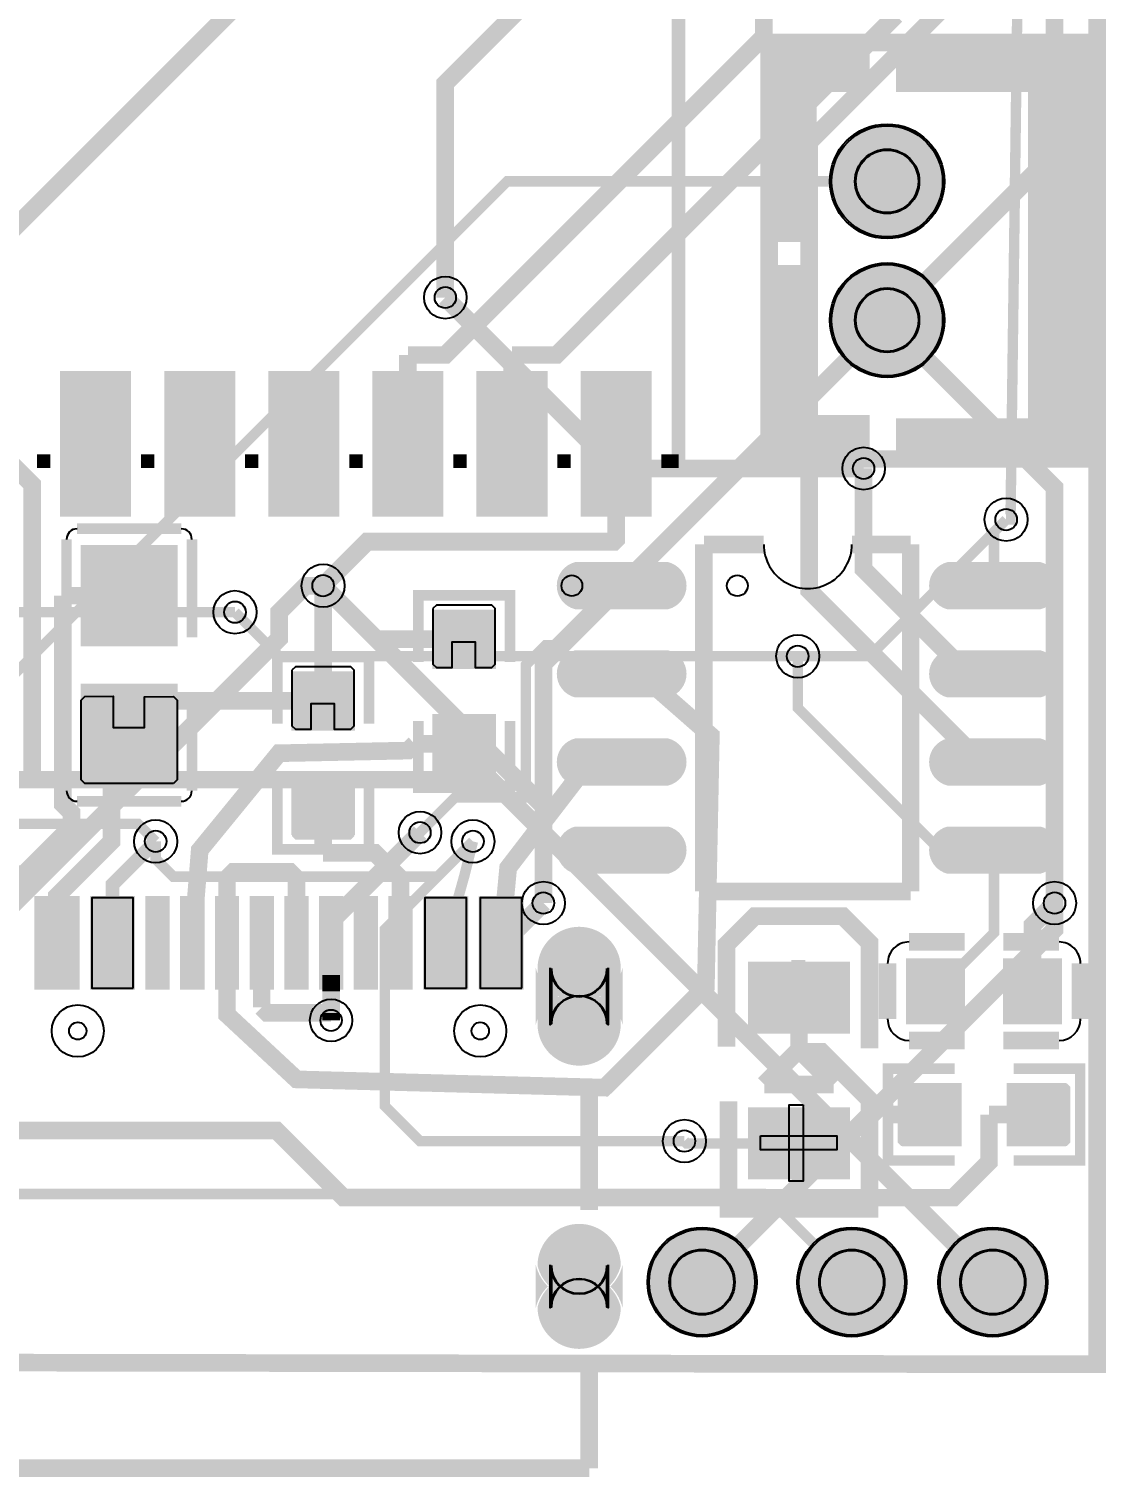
# Model space of a CAD drawing. Header units: millimetres. Extents: x 6.7 to 33.1, y 64.4 to 98.1.
# Drawn here: x 17.61 to 33.13, y 64.38 to 85.24 of the extents above; entities that cross this region are included whole.
import ezdxf

# ---------------------------------------------------------------- set-up
doc = ezdxf.new("R2010")
doc.units = ezdxf.units.MM
for name, color, linetype, true_color in [('BoardOutLine', 7, 'Continuous', 0xff00ff), ('BottomLayer', 7, 'Continuous', 0x0000ff), ('BottomSolderMaskLayer', 7, 'Continuous', 0xaa00ff), ('Document', 7, 'Continuous', 0xffffff), ('Hole', 7, 'Continuous', 0x222222), ('Inner1', 7, 'Continuous', 0x999966), ('Inner2', 7, 'Continuous', 0x008000), ('Multi-Layer', 7, 'Continuous', 0xc0c0c0), ('TopLayer', 7, 'Continuous', 0xff0000), ('TopPasteMaskLayer', 7, 'Continuous', 0x808080), ('TopSilkLayer', 7, 'Continuous', 0xffcc00), ('TopSolderMaskLayer', 7, 'Continuous', 0x800080)]:
    doc.layers.add(name, color=color, linetype=linetype, true_color=true_color)

msp = doc.modelspace()

# ---------------------------------------------------------------- hatches: boundary and pattern name
at = {"layer": 'BottomSolderMaskLayer'}
for points in [[(29.147, 83.042, 1), (30.797, 83.042, 1)], [(29.147, 81.042, 1), (30.797, 81.042, 1)], [(26.16, 71.712, -0.785398), (24.909, 71.712), (24.909, 70.892, -0.785398), (26.16, 70.892)], [(26.518, 67.183, 1), (28.092, 67.183, 1)], [(28.677, 67.183, 1), (30.251, 67.183, 1)], [(30.709, 67.183, 1), (32.283, 67.183, 1)], [(26.16, 67.43, -0.785398), (24.909, 67.43), (24.909, 66.813, -0.785398), (26.16, 66.813)]]:
    msp.add_hatch(color=256, dxfattribs=at).paths.add_polyline_path(points)
at = {"layer": 'Document'}
for points in [[(28.829, 82.296), (28.321, 82.296), (28.321, 84.963), (29.591, 84.963), (29.591, 84.455), (28.829, 84.455)], [(30.226, 79.121), (30.226, 79.502), (32.131, 79.502), (32.131, 84.455), (30.226, 84.455), (30.226, 84.963), (32.766, 84.963), (32.766, 79.121)], [(29.591, 79.042), (29.591, 79.55), (28.829, 79.55), (28.829, 81.709), (28.321, 81.709), (28.321, 78.994)], [(28.593, 70.726), (28.593, 71.826), (28.793, 71.826), (28.793, 70.726)]]:
    msp.add_hatch(color=256, dxfattribs=at).paths.add_polyline_path(points)
at = {"layer": 'Multi-Layer'}
for points in [[(29.172, 83.042, 1), (30.772, 83.042, 1)], [(29.172, 81.042, 1), (30.772, 81.042, 1)], [(26.134, 71.702, -0.785398), (24.934, 71.702), (24.934, 70.902, -0.785398), (26.134, 70.902)], [(26.134, 67.422, -0.785398), (24.934, 67.422), (24.934, 66.822, -0.785398), (26.134, 66.822)]]:
    msp.add_hatch(color=256, dxfattribs=at).paths.add_polyline_path(points)
at = {"layer": 'TopLayer'}
for points in [[(18.066, 78.261), (18.066, 80.261), (19.066, 80.261), (19.066, 78.261)], [(19.566, 78.261), (19.566, 80.261), (20.566, 80.261), (20.566, 78.261)], [(21.066, 78.261), (21.066, 80.261), (22.066, 80.261), (22.066, 78.261)], [(22.566, 78.261), (22.566, 80.261), (23.566, 80.261), (23.566, 78.261)], [(24.066, 78.261), (24.066, 80.261), (25.066, 80.261), (25.066, 78.261)], [(25.566, 78.261), (25.566, 80.261), (26.566, 80.261), (26.566, 78.261)], [(19.725, 76.368), (18.375, 76.368), (18.375, 77.778), (19.725, 77.778)], [(26.764, 77.531, -0.785398), (26.764, 76.901), (25.529, 76.901, -0.785398), (25.529, 77.531)], [(32.129, 77.531, -0.785398), (32.129, 76.901), (30.894, 76.901, -0.785398), (30.894, 77.531)], [(23.444, 76.042), (24.308, 76.042), (24.308, 76.849), (23.444, 76.849)], [(26.764, 76.261, -0.785398), (26.764, 75.631), (25.529, 75.631, -0.785398), (25.529, 76.261)], [(32.129, 76.261, -0.785398), (32.129, 75.631), (30.894, 75.631, -0.785398), (30.894, 76.261)], [(21.412, 75.153), (22.276, 75.153), (22.276, 75.96), (21.412, 75.96)], [(19.725, 75.778), (18.375, 75.778), (18.375, 74.368), (19.725, 74.368)], [(23.444, 75.342), (24.308, 75.342), (24.308, 74.536), (23.444, 74.536)], [(26.764, 74.991, -0.785398), (26.764, 74.361), (25.529, 74.361, -0.785398), (25.529, 74.991)], [(32.129, 74.991, -0.785398), (32.129, 74.361), (30.894, 74.361, -0.785398), (30.894, 74.991)], [(21.412, 74.453), (22.276, 74.453), (22.276, 73.647), (21.412, 73.647)], [(26.764, 73.721, -0.785398), (26.764, 73.091), (25.529, 73.091, -0.785398), (25.529, 73.721)], [(32.129, 73.721, -0.785398), (32.129, 73.091), (30.894, 73.091, -0.785398), (30.894, 73.721)], [(18.309, 71.42), (18.309, 72.72), (18.309, 72.72), (18.009, 72.72), (18.009, 72.72), (18.009, 72.72), (18.009, 72.72), (17.709, 72.72), (17.709, 72.72), (17.709, 71.42), (17.709, 71.42), (18.009, 71.42), (18.009, 71.42), (18.009, 71.42), (18.009, 71.42), (18.309, 71.42)], [(19.109, 71.42), (19.109, 72.72), (19.109, 72.72), (18.809, 72.72), (18.809, 72.72), (18.809, 72.72), (18.809, 72.72), (18.509, 72.72), (18.509, 72.72), (18.509, 71.42), (18.509, 71.42), (18.809, 71.42), (18.809, 71.42), (18.809, 71.42), (18.809, 71.42), (19.109, 71.42)], [(19.309, 72.72), (19.609, 72.72), (19.609, 71.42), (19.309, 71.42)], [(19.809, 72.72), (20.109, 72.72), (20.109, 71.42), (19.809, 71.42)], [(20.309, 72.72), (20.609, 72.72), (20.609, 71.42), (20.309, 71.42)], [(20.809, 72.72), (21.109, 72.72), (21.109, 71.42), (20.809, 71.42)], [(21.309, 72.72), (21.609, 72.72), (21.609, 71.42), (21.309, 71.42)], [(21.809, 72.72), (22.109, 72.72), (22.109, 71.42), (21.809, 71.42)], [(22.309, 72.72), (22.609, 72.72), (22.609, 71.42), (22.309, 71.42)], [(22.809, 72.72), (23.109, 72.72), (23.109, 71.42), (22.809, 71.42)], [(23.909, 71.42), (23.909, 72.72), (23.909, 72.72), (23.609, 72.72), (23.609, 72.72), (23.609, 72.72), (23.609, 72.72), (23.309, 72.72), (23.309, 72.72), (23.309, 71.42), (23.309, 71.42), (23.609, 71.42), (23.609, 71.42), (23.609, 71.42), (23.609, 71.42), (23.909, 71.42)], [(24.109, 72.72), (24.109, 71.42), (24.109, 71.42), (24.409, 71.42), (24.409, 71.42), (24.409, 71.42), (24.409, 71.42), (24.709, 71.42), (24.709, 71.42), (24.709, 72.72), (24.709, 72.72), (24.409, 72.72), (24.409, 72.72), (24.409, 72.72), (24.409, 72.72), (24.109, 72.72)], [(28.002, 71.781), (28.002, 70.781), (29.402, 70.781), (29.402, 71.781)], [(30.269, 71.824), (31.069, 71.824), (31.069, 70.924), (30.269, 70.924)], [(31.669, 71.824), (32.469, 71.824), (32.469, 70.924), (31.669, 70.924)], [(31.019, 70.028), (31.019, 69.164), (30.213, 69.164), (30.213, 70.028)], [(31.719, 70.028), (31.719, 69.164), (32.526, 69.164), (32.526, 70.028)], [(28.002, 68.681), (28.002, 69.681), (29.402, 69.681), (29.402, 68.681)]]:
    msp.add_hatch(color=256, dxfattribs=at).paths.add_polyline_path(points)
at = {"layer": 'TopPasteMaskLayer'}
for points in [[(18.066, 78.261), (18.066, 80.261), (19.066, 80.261), (19.066, 78.261)], [(19.566, 78.261), (19.566, 80.261), (20.566, 80.261), (20.566, 78.261)], [(21.066, 78.261), (21.066, 80.261), (22.066, 80.261), (22.066, 78.261)], [(22.566, 78.261), (22.566, 80.261), (23.566, 80.261), (23.566, 78.261)], [(24.066, 78.261), (24.066, 80.261), (25.066, 80.261), (25.066, 78.261)], [(25.566, 78.261), (25.566, 80.261), (26.566, 80.261), (26.566, 78.261)], [(18.41, 77.778), (19.69, 77.778), (19.74, 77.728), (19.74, 76.578), (19.69, 76.528), (19.28, 76.523), (19.28, 76.973), (18.83, 76.973), (18.83, 76.533), (18.41, 76.528), (18.36, 76.578), (18.36, 77.728)], [(26.764, 77.531, -0.785398), (26.764, 76.901), (25.529, 76.901, -0.785398), (25.529, 77.531)], [(32.129, 77.531, -0.785398), (32.129, 76.901), (30.894, 76.901, -0.785398), (30.894, 77.531)], [(26.764, 76.261, -0.785398), (26.764, 75.631), (25.529, 75.631, -0.785398), (25.529, 76.261)], [(32.129, 76.261, -0.785398), (32.129, 75.631), (30.894, 75.631, -0.785398), (30.894, 76.261)], [(24.326, 74.497), (24.326, 75.297), (24.276, 75.347), (24.048, 75.347), (24.048, 74.977), (23.718, 74.977), (23.718, 75.347), (23.476, 75.347), (23.426, 75.297), (23.426, 74.497), (23.476, 74.447), (24.276, 74.447)], [(26.764, 74.991, -0.785398), (26.764, 74.361), (25.529, 74.361, -0.785398), (25.529, 74.991)], [(32.129, 74.991, -0.785398), (32.129, 74.361), (30.894, 74.361, -0.785398), (30.894, 74.991)], [(22.294, 73.608), (22.294, 74.408), (22.244, 74.458), (22.016, 74.458), (22.016, 74.088), (21.686, 74.088), (21.686, 74.458), (21.444, 74.458), (21.394, 74.408), (21.394, 73.608), (21.444, 73.558), (22.244, 73.558)], [(26.764, 73.721, -0.785398), (26.764, 73.091), (25.529, 73.091, -0.785398), (25.529, 73.721)], [(32.129, 73.721, -0.785398), (32.129, 73.091), (30.894, 73.091, -0.785398), (30.894, 73.721)], [(18.309, 71.42), (18.309, 72.72), (18.009, 72.72), (18.009, 72.72), (17.709, 72.72), (17.709, 71.42), (18.009, 71.42), (18.009, 71.42)], [(19.609, 71.42), (19.609, 72.72), (19.309, 72.72), (19.309, 71.42)], [(19.809, 72.72), (19.809, 71.42), (20.109, 71.42), (20.109, 72.72)], [(20.609, 71.42), (20.609, 72.72), (20.309, 72.72), (20.309, 71.42)], [(21.109, 71.42), (21.109, 72.72), (20.809, 72.72), (20.809, 71.42)], [(21.609, 71.42), (21.609, 72.72), (21.309, 72.72), (21.309, 71.42)], [(22.109, 71.42), (22.109, 72.72), (21.809, 72.72), (21.809, 71.42)], [(22.609, 71.42), (22.609, 72.72), (22.309, 72.72), (22.309, 71.42)], [(23.109, 71.42), (23.109, 72.72), (22.809, 72.72), (22.809, 71.42)], [(25.579, 72.3), (25.549, 72.302), (25.519, 72.302), (25.489, 72.3), (25.46, 72.297), (25.43, 72.293), (25.401, 72.287), (25.372, 72.279), (25.343, 72.271), (25.315, 72.26), (25.287, 72.249), (25.26, 72.236), (25.234, 72.221), (25.209, 72.206), (25.184, 72.189), (25.16, 72.171), (25.137, 72.152), (25.115, 72.131), (25.094, 72.11), (25.075, 72.088), (25.056, 72.064), (25.038, 72.04), (25.022, 72.015), (25.007, 71.989), (24.994, 71.962), (24.981, 71.935), (24.97, 71.907), (24.961, 71.879), (24.953, 71.85), (24.946, 71.821), (24.941, 71.791), (24.937, 71.762), (24.935, 71.732), (24.934, 71.702), (24.934, 70.902), (24.935, 70.872), (24.937, 70.842), (24.941, 70.812), (24.946, 70.783), (24.953, 70.754), (24.961, 70.725), (24.97, 70.697), (24.981, 70.669), (24.994, 70.642), (25.007, 70.615), (25.022, 70.589), (25.038, 70.564), (25.056, 70.54), (25.075, 70.516), (25.094, 70.494), (25.115, 70.472), (25.137, 70.452), (25.16, 70.433), (25.184, 70.415), (25.209, 70.398), (25.234, 70.382), (25.26, 70.368), (25.287, 70.355), (25.315, 70.343), (25.343, 70.333), (25.372, 70.324), (25.401, 70.317), (25.43, 70.311), (25.46, 70.307), (25.489, 70.304), (25.519, 70.302), (25.549, 70.302), (25.579, 70.304), (25.609, 70.307), (25.638, 70.311), (25.668, 70.317), (25.697, 70.324), (25.725, 70.333), (25.753, 70.343), (25.781, 70.355), (25.808, 70.368), (25.834, 70.382), (25.86, 70.398), (25.884, 70.415), (25.908, 70.433), (25.931, 70.452), (25.953, 70.472), (25.974, 70.494), (25.994, 70.516), (26.012, 70.54), (26.03, 70.564), (26.046, 70.589), (26.061, 70.615), (26.075, 70.642), (26.087, 70.669), (26.098, 70.697), (26.108, 70.725), (26.116, 70.754), (26.122, 70.783), (26.127, 70.812), (26.131, 70.842), (26.133, 70.872), (26.134, 70.902), (26.134, 71.702), (26.133, 71.732), (26.131, 71.762), (26.127, 71.791), (26.122, 71.821), (26.116, 71.85), (26.108, 71.879), (26.098, 71.907), (26.087, 71.935), (26.075, 71.962), (26.061, 71.989), (26.046, 72.015), (26.03, 72.04), (26.012, 72.064), (25.994, 72.088), (25.974, 72.11), (25.953, 72.131), (25.931, 72.152), (25.908, 72.171), (25.884, 72.189), (25.86, 72.206), (25.834, 72.221), (25.808, 72.236), (25.781, 72.249), (25.753, 72.26), (25.725, 72.271), (25.697, 72.279), (25.668, 72.287), (25.638, 72.293), (25.609, 72.297)], [(28.002, 71.781), (28.002, 70.781), (29.402, 70.781), (29.402, 71.781)], [(30.269, 71.824), (31.069, 71.824), (31.069, 70.924), (30.269, 70.924)], [(31.669, 71.824), (32.469, 71.824), (32.469, 70.924), (31.669, 70.924)], [(30.174, 69.146), (30.974, 69.146), (31.024, 69.196), (31.024, 69.424), (30.654, 69.424), (30.654, 69.754), (31.024, 69.754), (31.024, 69.996), (30.974, 70.046), (30.174, 70.046), (30.124, 69.996), (30.124, 69.196)], [(32.564, 70.046), (31.764, 70.046), (31.714, 69.996), (31.714, 69.768), (32.084, 69.768), (32.084, 69.438), (31.714, 69.438), (31.714, 69.196), (31.764, 69.146), (32.564, 69.146), (32.614, 69.196), (32.614, 69.996)], [(28.002, 68.681), (28.002, 69.681), (29.402, 69.681), (29.402, 68.681)], [(25.579, 68.02), (25.549, 68.022), (25.519, 68.022), (25.489, 68.02), (25.46, 68.017), (25.43, 68.013), (25.401, 68.007), (25.372, 68), (25.343, 67.991), (25.315, 67.98), (25.287, 67.969), (25.26, 67.956), (25.234, 67.942), (25.209, 67.926), (25.184, 67.909), (25.16, 67.891), (25.137, 67.872), (25.115, 67.851), (25.094, 67.83), (25.075, 67.808), (25.056, 67.784), (25.038, 67.76), (25.022, 67.735), (25.007, 67.709), (24.994, 67.682), (24.981, 67.655), (24.97, 67.627), (24.961, 67.599), (24.953, 67.57), (24.946, 67.541), (24.941, 67.511), (24.937, 67.482), (24.935, 67.452), (24.934, 67.422), (24.934, 66.822), (24.935, 66.792), (24.937, 66.762), (24.941, 66.733), (24.946, 66.703), (24.953, 66.674), (24.961, 66.645), (24.97, 66.617), (24.981, 66.589), (24.994, 66.562), (25.007, 66.535), (25.022, 66.509), (25.038, 66.484), (25.056, 66.46), (25.075, 66.436), (25.094, 66.414), (25.115, 66.392), (25.137, 66.372), (25.16, 66.353), (25.184, 66.335), (25.209, 66.318), (25.234, 66.302), (25.26, 66.288), (25.287, 66.275), (25.315, 66.263), (25.343, 66.253), (25.372, 66.244), (25.401, 66.237), (25.43, 66.231), (25.46, 66.227), (25.489, 66.224), (25.519, 66.222), (25.549, 66.222), (25.579, 66.224), (25.609, 66.227), (25.638, 66.231), (25.668, 66.237), (25.697, 66.244), (25.725, 66.253), (25.753, 66.263), (25.781, 66.275), (25.808, 66.288), (25.834, 66.302), (25.86, 66.318), (25.884, 66.335), (25.908, 66.353), (25.931, 66.372), (25.953, 66.392), (25.974, 66.414), (25.994, 66.436), (26.012, 66.46), (26.03, 66.484), (26.046, 66.509), (26.061, 66.535), (26.075, 66.562), (26.087, 66.589), (26.098, 66.617), (26.108, 66.645), (26.116, 66.674), (26.122, 66.703), (26.127, 66.733), (26.131, 66.762), (26.133, 66.792), (26.134, 66.822), (26.134, 67.422), (26.133, 67.452), (26.131, 67.482), (26.127, 67.511), (26.122, 67.541), (26.116, 67.57), (26.108, 67.599), (26.098, 67.627), (26.087, 67.655), (26.075, 67.682), (26.061, 67.709), (26.046, 67.735), (26.03, 67.76), (26.012, 67.784), (25.994, 67.808), (25.974, 67.83), (25.953, 67.851), (25.931, 67.872), (25.908, 67.891), (25.884, 67.909), (25.86, 67.926), (25.834, 67.942), (25.808, 67.956), (25.781, 67.969), (25.753, 67.98), (25.725, 67.991), (25.697, 68), (25.668, 68.007), (25.638, 68.013), (25.609, 68.017)]]:
    msp.add_hatch(color=256, dxfattribs=at).paths.add_polyline_path(points)
at = {"layer": 'TopSolderMaskLayer'}
for points in [[(29.147, 83.042, 1), (30.797, 83.042, 1)], [(29.147, 81.042, 1), (30.797, 81.042, 1)], [(18.053, 78.211), (18.053, 80.311), (19.078, 80.311), (19.078, 78.211)], [(19.554, 78.211), (19.554, 80.311), (20.579, 80.311), (20.579, 78.211)], [(21.053, 78.211), (21.053, 80.311), (22.078, 80.311), (22.078, 78.211)], [(22.554, 78.211), (22.554, 80.311), (23.579, 80.311), (23.579, 78.211)], [(24.053, 78.211), (24.053, 80.311), (25.078, 80.311), (25.078, 78.211)], [(25.554, 78.211), (25.554, 80.311), (26.579, 80.311), (26.579, 78.211)], [(19.749, 76.342), (18.351, 76.342), (18.351, 77.805), (19.749, 77.805)], [(26.814, 77.557, -0.785398), (26.814, 76.876), (25.479, 76.876, -0.785398), (25.479, 77.557)], [(32.179, 77.557, -0.785398), (32.179, 76.876), (30.844, 76.876, -0.785398), (30.844, 77.557)], [(23.417, 76.018), (24.335, 76.018), (24.335, 76.872), (23.417, 76.872)], [(26.814, 76.287, -0.785398), (26.814, 75.606), (25.479, 75.606, -0.785398), (25.479, 76.287)], [(32.179, 76.287, -0.785398), (32.179, 75.606), (30.844, 75.606, -0.785398), (30.844, 76.287)], [(21.385, 75.129), (22.303, 75.129), (22.303, 75.983), (21.385, 75.983)], [(19.749, 75.805), (18.351, 75.805), (18.351, 74.342), (19.749, 74.342)], [(23.417, 75.366), (24.335, 75.366), (24.335, 74.512), (23.417, 74.512)], [(26.814, 75.017, -0.785398), (26.814, 74.336), (25.479, 74.336, -0.785398), (25.479, 75.017)], [(32.179, 75.017, -0.785398), (32.179, 74.336), (30.844, 74.336, -0.785398), (30.844, 75.017)], [(21.385, 74.477), (22.303, 74.477), (22.303, 73.623), (21.385, 73.623)], [(26.814, 73.747, -0.785398), (26.814, 73.066), (25.479, 73.066, -0.785398), (25.479, 73.747)], [(32.179, 73.747, -0.785398), (32.179, 73.066), (30.844, 73.066, -0.785398), (30.844, 73.747)], [(18.335, 71.395), (18.335, 72.746), (18.335, 72.746), (18.009, 72.746), (18.009, 72.746), (18.009, 72.746), (18.009, 72.746), (17.684, 72.746), (17.684, 72.746), (17.684, 71.395), (17.684, 71.395), (18.009, 71.395), (18.009, 71.395), (18.009, 71.395), (18.009, 71.395), (18.335, 71.395)], [(19.135, 71.395), (19.135, 72.746), (19.135, 72.746), (18.809, 72.746), (18.809, 72.746), (18.809, 72.746), (18.809, 72.746), (18.484, 72.746), (18.484, 72.746), (18.484, 71.395), (18.484, 71.395), (18.809, 71.395), (18.809, 71.395), (18.809, 71.395), (18.809, 71.395), (19.135, 71.395)], [(19.284, 72.746), (19.634, 72.746), (19.634, 71.395), (19.284, 71.395)], [(19.784, 72.746), (20.135, 72.746), (20.135, 71.395), (19.784, 71.395)], [(20.284, 72.746), (20.634, 72.746), (20.634, 71.395), (20.284, 71.395)], [(20.784, 72.746), (21.135, 72.746), (21.135, 71.395), (20.784, 71.395)], [(21.284, 72.746), (21.634, 72.746), (21.634, 71.395), (21.284, 71.395)], [(21.784, 72.746), (22.135, 72.746), (22.135, 71.395), (21.784, 71.395)], [(22.283, 72.746), (22.634, 72.746), (22.634, 71.395), (22.283, 71.395)], [(22.784, 72.746), (23.135, 72.746), (23.135, 71.395), (22.784, 71.395)], [(23.935, 71.395), (23.935, 72.746), (23.935, 72.746), (23.609, 72.746), (23.609, 72.746), (23.609, 72.746), (23.609, 72.746), (23.284, 72.746), (23.284, 72.746), (23.284, 71.395), (23.284, 71.395), (23.609, 71.395), (23.609, 71.395), (23.609, 71.395), (23.609, 71.395), (23.935, 71.395)], [(24.084, 72.746), (24.084, 71.395), (24.084, 71.395), (24.409, 71.395), (24.409, 71.395), (24.409, 71.395), (24.409, 71.395), (24.735, 71.395), (24.735, 71.395), (24.735, 72.746), (24.735, 72.746), (24.409, 72.746), (24.409, 72.746), (24.409, 72.746), (24.409, 72.746), (24.084, 72.746)], [(27.967, 71.8), (27.967, 70.763), (29.437, 70.763), (29.437, 71.8)], [(30.244, 71.85), (31.094, 71.85), (31.094, 70.899), (30.244, 70.899)], [(31.644, 71.85), (32.494, 71.85), (32.494, 70.899), (31.644, 70.899)], [(26.16, 71.712, -0.785398), (24.909, 71.712), (24.909, 70.892, -0.785398), (26.16, 70.892)], [(31.044, 70.054), (31.044, 69.139), (30.187, 69.139), (30.187, 70.054)], [(31.694, 70.054), (31.694, 69.139), (32.551, 69.139), (32.551, 70.054)], [(27.967, 68.663), (27.967, 69.699), (29.437, 69.699), (29.437, 68.663)], [(26.518, 67.183, 1), (28.092, 67.183, 1)], [(28.677, 67.183, 1), (30.251, 67.183, 1)], [(30.709, 67.183, 1), (32.283, 67.183, 1)], [(26.16, 67.43, -0.785398), (24.909, 67.43), (24.909, 66.813, -0.785398), (26.16, 66.813)]]:
    msp.add_hatch(color=256, dxfattribs=at).paths.add_polyline_path(points)

# ---------------------------------------------------------------- linework, layer by layer
at = {"layer": 'BoardOutLine', "const_width": 0.254}
msp.add_lwpolyline([(13.208, 97.917), (33, 98.001), (33, 65.999), (6.858, 66.04), (6.858, 78.994), (13.208, 78.994), (13.208, 97.917), (13.208, 97.917)], close=True, dxfattribs=at)
at = {"layer": 'BottomLayer', "const_width": 0.254}
for points in [[(23.605, 81.368), (26.068, 78.905), (29.633, 78.905)], [(31.496, 67.183), (24.257, 74.422), (17.272, 74.422)], [(23.241, 73.66), (21.959, 72.378), (21.959, 70.954)]]:
    msp.add_lwpolyline(points, dxfattribs=at)
at = {"layer": 'BottomSolderMaskLayer'}
for points in [[(25.117, 71.712), (25.117, 70.892)], [(25.951, 71.712), (25.951, 70.892)], [(25.117, 67.43), (25.117, 66.813)], [(25.951, 67.43), (25.951, 66.813)]]:
    msp.add_lwpolyline(points, close=True, dxfattribs=at)
for centre, radius in [((29.972, 83.042), 0.825), ((29.972, 83.042), 0.464), ((29.972, 81.042), 0.825), ((29.972, 81.042), 0.464), ((27.305, 67.183), 0.787), ((29.464, 67.183), 0.787), ((31.496, 67.183), 0.787), ((27.305, 67.183), 0.472), ((29.464, 67.183), 0.472), ((31.496, 67.183), 0.472)]:
    msp.add_circle(centre, radius, dxfattribs=at)
for centre, start, end in [((25.534, 71.712), 180, 0), ((25.534, 70.892), 0, 180), ((25.534, 67.43), 180, 0), ((25.534, 66.813), 0, 180)]:
    msp.add_arc(centre, 0.417, start, end, dxfattribs=at)
at = {"layer": 'Document'}
for points in [[(28.762, 69.737), (28.762, 68.637), (28.562, 68.637), (28.562, 69.737)], [(28.146, 69.29), (29.246, 69.29), (29.246, 69.09), (28.146, 69.09)]]:
    msp.add_lwpolyline(points, close=True, dxfattribs=at)
for centre, radius in [((25.429, 77.216), 0.15), ((18.309, 70.802), 0.125), ((24.109, 70.802), 0.125)]:
    msp.add_circle(centre, radius, dxfattribs=at)
at = {"layer": 'Hole'}
for centre, radius in [((23.605, 81.368), 0.153), ((29.633, 78.905), 0.153), ((31.687, 78.169), 0.155), ((21.844, 77.216), 0.155), ((20.574, 76.835), 0.155), ((28.684, 76.2), 0.155), ((19.431, 73.533), 0.155), ((23.241, 73.66), 0.153), ((24.003, 73.533), 0.155), ((25.019, 72.644), 0.155), ((32.385, 72.644), 0.155), ((21.959, 70.954), 0.153), ((27.051, 69.215), 0.155)]:
    msp.add_circle(centre, radius, dxfattribs=at)
at = {"layer": 'Inner1'}
for points, const_width in [([(29.972, 81.041), (32.385, 83.454), (32.385, 92.329), (32.131, 92.329)], 0.255), ([(29.972, 81.042), (25.019, 76.089), (25.019, 72.644)], 0.255), ([(29.972, 81.042), (32.385, 78.629), (32.385, 72.644)], 0.255), ([(21.844, 77.216), (21.59, 77.216), (21.209, 76.835), (21.209, 76.454), (17.399, 72.644), (15.748, 72.644), (14.478, 71.374), (11.176, 71.374), (10.795, 71.755)], 0.255), ([(25.019, 72.644), (25.019, 74.041), (21.844, 77.216)], 0.255), ([(16.383, 76.073), (17.145, 76.835), (20.574, 76.835)], 0.15), ([(32.385, 72.644), (32.385, 72.263), (27.305, 67.183)], 0.255)]:
    msp.add_lwpolyline(points, dxfattribs=dict(at, const_width=const_width))
at = {"layer": 'Inner2', "const_width": 0.15}
for points in [[(31.687, 78.169), (31.75, 78.169), (31.877, 87.757)], [(16.51, 75.057), (24.495, 83.042), (29.972, 83.042), (29.972, 83.043)], [(28.684, 76.2), (29.718, 76.2), (31.687, 78.169)], [(20.574, 76.835), (21.209, 76.2), (28.684, 76.2)], [(19.431, 73.533), (19.177, 73.787), (18.034, 73.787), (15.748, 73.787)], [(24.003, 73.533), (23.495, 73.025), (19.685, 73.025), (19.431, 73.279), (19.431, 73.533)], [(24.003, 73.533), (22.733, 72.263), (22.733, 69.723), (23.241, 69.215), (27.051, 69.215)], [(29.464, 67.183), (28.194, 68.453), (15.621, 68.453), (14.097, 67.945)]]:
    msp.add_lwpolyline(points, dxfattribs=at)
at = {"layer": 'Multi-Layer'}
for points in [[(25.134, 71.702), (25.134, 70.902)], [(25.934, 71.702), (25.934, 70.902)], [(25.134, 67.422), (25.134, 66.822)], [(25.934, 67.422), (25.934, 66.822)]]:
    msp.add_lwpolyline(points, close=True, dxfattribs=at)
for centre, radius in [((29.972, 83.042), 0.8), ((29.972, 83.042), 0.45), ((29.972, 81.042), 0.8), ((23.605, 81.368), 0.305), ((29.972, 81.042), 0.45), ((29.633, 78.905), 0.305), ((31.687, 78.169), 0.31), ((21.844, 77.216), 0.31), ((20.574, 76.835), 0.31), ((28.684, 76.2), 0.31), ((23.241, 73.66), 0.305), ((19.431, 73.533), 0.31), ((24.003, 73.533), 0.31), ((25.019, 72.644), 0.31), ((32.385, 72.644), 0.31), ((18.309, 70.802), 0.375), ((21.959, 70.954), 0.305), ((24.109, 70.802), 0.375), ((27.051, 69.215), 0.31), ((27.305, 67.183), 0.762), ((29.464, 67.183), 0.762), ((31.496, 67.183), 0.762), ((27.305, 67.183), 0.457), ((29.464, 67.183), 0.457), ((31.496, 67.183), 0.457)]:
    msp.add_circle(centre, radius, dxfattribs=at)
for centre, start, end in [((25.534, 71.702), 180, 0), ((25.534, 70.902), 0, 180), ((25.534, 67.422), 180, 0), ((25.534, 66.822), 0, 180)]:
    msp.add_arc(centre, 0.4, start, end, dxfattribs=at)
at = {"layer": 'TopLayer'}
for points, const_width in [([(23.066, 95.482), (26.996, 91.552), (28.474, 91.552), (28.683, 91.343), (28.683, 89.179), (28.184, 88.68), (27.833, 88.68), (23.605, 84.452), (23.605, 81.368)], 0.254), ([(24.566, 95.482), (24.597, 95.451), (28.697, 95.451), (30.928, 93.22), (30.928, 85.685), (28.847, 83.604), (28.847, 77.149), (31.319, 74.676), (31.512, 74.676)], 0.254), ([(15.566, 80.54), (24.114, 89.088), (27.787, 89.088)], 0.254), ([(23.066, 80.54), (23.605, 80.54), (28.194, 85.129), (28.194, 85.433)], 0.254), ([(24.566, 80.54), (25.207, 80.54), (30.099, 85.433)], 0.254), ([(23.066, 79.261), (23.066, 80.54)], 0.254), ([(24.566, 79.261), (24.566, 80.54)], 0.254), ([(17.066, 79.261), (17.653, 78.674), (17.653, 74.422), (17.272, 74.422)], 0.254), ([(21.844, 77.216), (22.479, 77.851), (26.035, 77.851), (26.066, 77.882), (26.066, 79.261)], 0.255), ([(29.633, 78.905), (29.633, 77.454), (31.141, 75.946), (31.512, 75.946)], 0.254), ([(31.687, 78.169), (31.512, 77.994), (31.512, 77.216)], 0.15), ([(15.375, 77.343), (15.375, 75.1), (17.473, 73.002), (18.219, 73.747), (18.219, 73.945), (18.095, 74.069), (18.095, 77.074)], 0.254), ([(19.05, 77.073), (18.096, 77.073)], 0.254), ([(21.844, 77.216), (21.844, 75.557)], 0.255), ([(21.844, 77.216), (22.615, 76.446), (23.876, 76.446)], 0.255), ([(26.147, 77.216), (26.035, 77.216), (25.18, 76.361), (25.053, 76.361), (24.765, 76.073), (24.765, 74.168), (23.749, 74.168), (23.241, 73.66)], 0.15), ([(31.512, 73.406), (30.734, 73.406), (28.684, 75.456), (28.684, 76.2)], 0.15), ([(20.459, 72.07), (20.459, 71.038), (21.463, 70.104), (25.9, 69.985), (27.36, 71.444), (27.432, 75.057), (26.417, 75.946), (26.147, 75.946)], 0.254), ([(21.844, 75.557), (19.533, 75.557), (19.05, 75.073)], 0.255), ([(19.05, 75.072), (18.796, 74.818), (18.796, 73.533), (18.009, 72.746), (18.009, 72.07)], 0.255), ([(23.165, 74.938), (23.066, 74.841), (21.209, 74.803), (20.066, 73.406), (19.959, 72.07)], 0.254), ([(23.876, 74.939), (23.165, 74.939)], 0.254), ([(24.409, 72.07), (24.511, 73.152), (25.781, 74.803), (26.147, 74.676)], 0.255), ([(21.844, 74.05), (21.844, 73.368)], 0.254), ([(18.809, 72.07), (18.809, 72.911), (19.431, 73.533)], 0.2), ([(22.959, 73), (22.591, 73.368), (21.844, 73.368)], 0.254), ([(23.609, 72.07), (23.876, 73.025), (24.003, 73.533)], 0.15), ([(30.669, 71.374), (31.512, 72.217), (31.512, 73.406)], 0.15), ([(21.459, 73), (21.363, 73.096), (20.555, 73.096), (20.459, 73)], 0.254), ([(20.459, 72.535), (20.459, 73)], 0.254), ([(21.459, 72.07), (21.459, 73)], 0.254), ([(22.959, 72.07), (22.959, 73)], 0.254), ([(20.459, 72.535), (20.459, 72.07)], 0.254), ([(25.019, 72.644), (24.445, 72.07), (24.409, 72.07)], 0.255), ([(32.385, 72.644), (32.069, 72.328), (32.069, 71.374)], 0.255), ([(20.959, 72.07), (20.959, 71.141)], 0.254), ([(21.959, 71.606), (21.959, 72.07)], 0.254), ([(21.959, 71.606), (21.959, 71.374)], 0.254), ([(21.959, 71.374), (21.959, 71.061)], 0.254), ([(28.702, 71.281), (28.702, 70.502)], 0.254), ([(20.959, 71.141), (21.039, 71.061), (21.959, 71.061)], 0.254), ([(21.959, 71.061), (21.959, 70.954)], 0.254), ([(28.702, 70.502), (29.027, 70.502), (29.933, 69.596)], 0.254), ([(31.44, 69.596), (31.44, 68.914), (30.926, 68.4), (22.139, 68.4), (21.17, 69.369), (13.977, 69.369), (13.528, 69.818), (13.528, 70.201)], 0.254), ([(30.616, 69.596), (29.933, 69.596)], 0.254), ([(32.122, 69.596), (31.44, 69.596)], 0.254), ([(27.051, 69.215), (27.085, 69.181), (28.702, 69.181)], 0.15)]:
    msp.add_lwpolyline(points, dxfattribs=dict(at, const_width=const_width))
at = {"layer": 'TopPasteMaskLayer'}
for points in [[(23.426, 76.887), (23.426, 76.087), (23.476, 76.037), (23.704, 76.037), (23.704, 76.407), (24.034, 76.407), (24.034, 76.037), (24.276, 76.037), (24.326, 76.087), (24.326, 76.887), (24.276, 76.937), (23.476, 76.937)], [(21.394, 75.998), (21.394, 75.198), (21.444, 75.148), (21.672, 75.148), (21.672, 75.518), (22.002, 75.518), (22.002, 75.148), (22.244, 75.148), (22.294, 75.198), (22.294, 75.998), (22.244, 76.048), (21.444, 76.048)], [(19.69, 74.368), (18.41, 74.368), (18.36, 74.418), (18.36, 75.568), (18.41, 75.618), (18.82, 75.623), (18.82, 75.173), (19.27, 75.173), (19.27, 75.613), (19.69, 75.618), (19.74, 75.568), (19.74, 74.418)], [(19.109, 71.42), (19.109, 72.72), (18.809, 72.72), (18.809, 72.72), (18.509, 72.72), (18.509, 71.42), (18.809, 71.42), (18.809, 71.42)], [(23.909, 71.42), (23.909, 72.72), (23.609, 72.72), (23.609, 72.72), (23.309, 72.72), (23.309, 71.42), (23.609, 71.42), (23.609, 71.42)], [(24.709, 71.42), (24.709, 72.72), (24.409, 72.72), (24.409, 72.72), (24.109, 72.72), (24.109, 71.42), (24.409, 71.42), (24.409, 71.42)]]:
    msp.add_lwpolyline(points, close=True, dxfattribs=at)
at = {"layer": 'TopSilkLayer'}
for points, const_width in [([(26.966, 79.011), (26.966, 97.011), (26.72, 97.011)], 0.2), ([(29.591, 84.963), (29.591, 84.455), (28.829, 84.455), (28.829, 82.296), (28.321, 82.296)], 0.254), ([(30.226, 84.963), (30.226, 84.455), (32.131, 84.455), (32.131, 79.502), (30.226, 79.502), (30.226, 79.121)], 0.254), ([(29.591, 79.042), (29.591, 79.55), (28.829, 79.55), (28.829, 81.709), (28.321, 81.709)], 0.254), ([(17.72, 79.011), (17.912, 79.011)], 0.2), ([(19.22, 79.011), (19.412, 79.011)], 0.2), ([(20.72, 79.011), (20.912, 79.011)], 0.2), ([(22.22, 79.011), (22.412, 79.011)], 0.2), ([(23.72, 79.011), (23.912, 79.011)], 0.2), ([(25.22, 79.011), (25.412, 79.011)], 0.2), ([(26.72, 79.011), (26.966, 79.011)], 0.2), ([(19.801, 78.037), (18.299, 78.037)], 0.152), ([(18.146, 77.884), (18.146, 76.474)], 0.152), ([(19.954, 76.474), (19.954, 77.884)], 0.152), ([(28.194, 77.811), (27.331, 77.811)], 0.254), ([(27.331, 77.811), (27.331, 72.811)], 0.254), ([(29.464, 77.811), (30.311, 77.811)], 0.254), ([(30.311, 77.811), (30.311, 72.811)], 0.254), ([(23.215, 76.118), (23.215, 77.077), (24.537, 77.077), (24.537, 76.118)], 0.152), ([(21.183, 75.229), (21.183, 76.188), (22.505, 76.188), (22.505, 75.229)], 0.152), ([(18.146, 74.262), (18.146, 75.672)], 0.152), ([(19.954, 75.672), (19.954, 74.262)], 0.152), ([(23.215, 75.266), (23.215, 74.307), (24.537, 74.307), (24.537, 75.266)], 0.152), ([(21.183, 74.377), (21.183, 73.418), (22.505, 73.418), (22.505, 74.377)], 0.152), ([(19.801, 74.11), (18.299, 74.11)], 0.152), ([(27.331, 72.811), (30.311, 72.811)], 0.254), ([(27.659, 70.575), (27.659, 72.049), (28.066, 72.455), (29.336, 72.455), (29.717, 72.074), (29.717, 70.55)], 0.254), ([(31.089, 72.084), (30.289, 72.084)], 0.254), ([(31.649, 72.084), (32.449, 72.084)], 0.254), ([(29.979, 70.974), (29.979, 71.774)], 0.254), ([(32.759, 71.774), (32.759, 70.974)], 0.254), ([(31.089, 70.665), (30.289, 70.665)], 0.254), ([(31.649, 70.664), (32.449, 70.664)], 0.254), ([(29.202, 70.031), (28.802, 70.431), (28.702, 70.531), (28.602, 70.431), (28.202, 70.031)], 0.254), ([(30.943, 70.257), (29.984, 70.257), (29.984, 68.936), (30.943, 68.936)], 0.152), ([(31.795, 70.257), (32.754, 70.257), (32.754, 68.936), (31.795, 68.936)], 0.152), ([(25.68, 68.22), (25.68, 70.084)], 0.254), ([(29.202, 70.031), (28.202, 70.031)], 0.254), ([(27.685, 69.788), (27.685, 68.239), (29.717, 68.239), (29.717, 69.788)], 0.254), ([(25.68, 64.502), (16.74, 64.502), (16.74, 65.983)], 0.254), ([(25.68, 64.502), (25.68, 65.984)], 0.254)]:
    msp.add_lwpolyline(points, dxfattribs=dict(at, const_width=const_width))
at = {"layer": 'TopSilkLayer', "const_width": 0.254}
msp.add_lwpolyline([(32.772, 85.042), (32.772, 79.042), (28.272, 79.042), (28.272, 85.042), (32.772, 85.042)], close=True, dxfattribs=at)
at = {"layer": 'TopSilkLayer'}
msp.add_circle((27.813, 77.216), 0.15, dxfattribs=at)
for centre, radius, start, end in [((18.299, 77.884), 0.152, 90, 180), ((19.801, 77.884), 0.152, 0, 90), ((28.829, 77.811), 0.635, 179.9714, 359.9714), ((18.299, 74.262), 0.152, 180, 270), ((19.801, 74.262), 0.152, 270, 0), ((30.289, 71.774), 0.31, 90, 180.0094), ((32.449, 71.774), 0.31, 359.9953, 90), ((30.289, 70.974), 0.31, 180, 270), ((32.449, 70.974), 0.31, 270, 0)]:
    msp.add_arc(centre, radius, start, end, dxfattribs=at)
at = {"layer": 'TopSolderMaskLayer'}
for points in [[(25.117, 71.712), (25.117, 70.892)], [(25.951, 71.712), (25.951, 70.892)], [(25.117, 67.43), (25.117, 66.813)], [(25.951, 67.43), (25.951, 66.813)]]:
    msp.add_lwpolyline(points, close=True, dxfattribs=at)
for centre, radius in [((29.972, 83.042), 0.825), ((29.972, 83.042), 0.464), ((29.972, 81.042), 0.825), ((29.972, 81.042), 0.464), ((27.305, 67.183), 0.787), ((29.464, 67.183), 0.787), ((31.496, 67.183), 0.787), ((27.305, 67.183), 0.472), ((29.464, 67.183), 0.472), ((31.496, 67.183), 0.472)]:
    msp.add_circle(centre, radius, dxfattribs=at)
for centre, start, end in [((25.534, 71.712), 180, 0), ((25.534, 70.892), 0, 180), ((25.534, 67.43), 180, 0), ((25.534, 66.813), 0, 180)]:
    msp.add_arc(centre, 0.417, start, end, dxfattribs=at)

doc.saveas('drawing.dxf')
